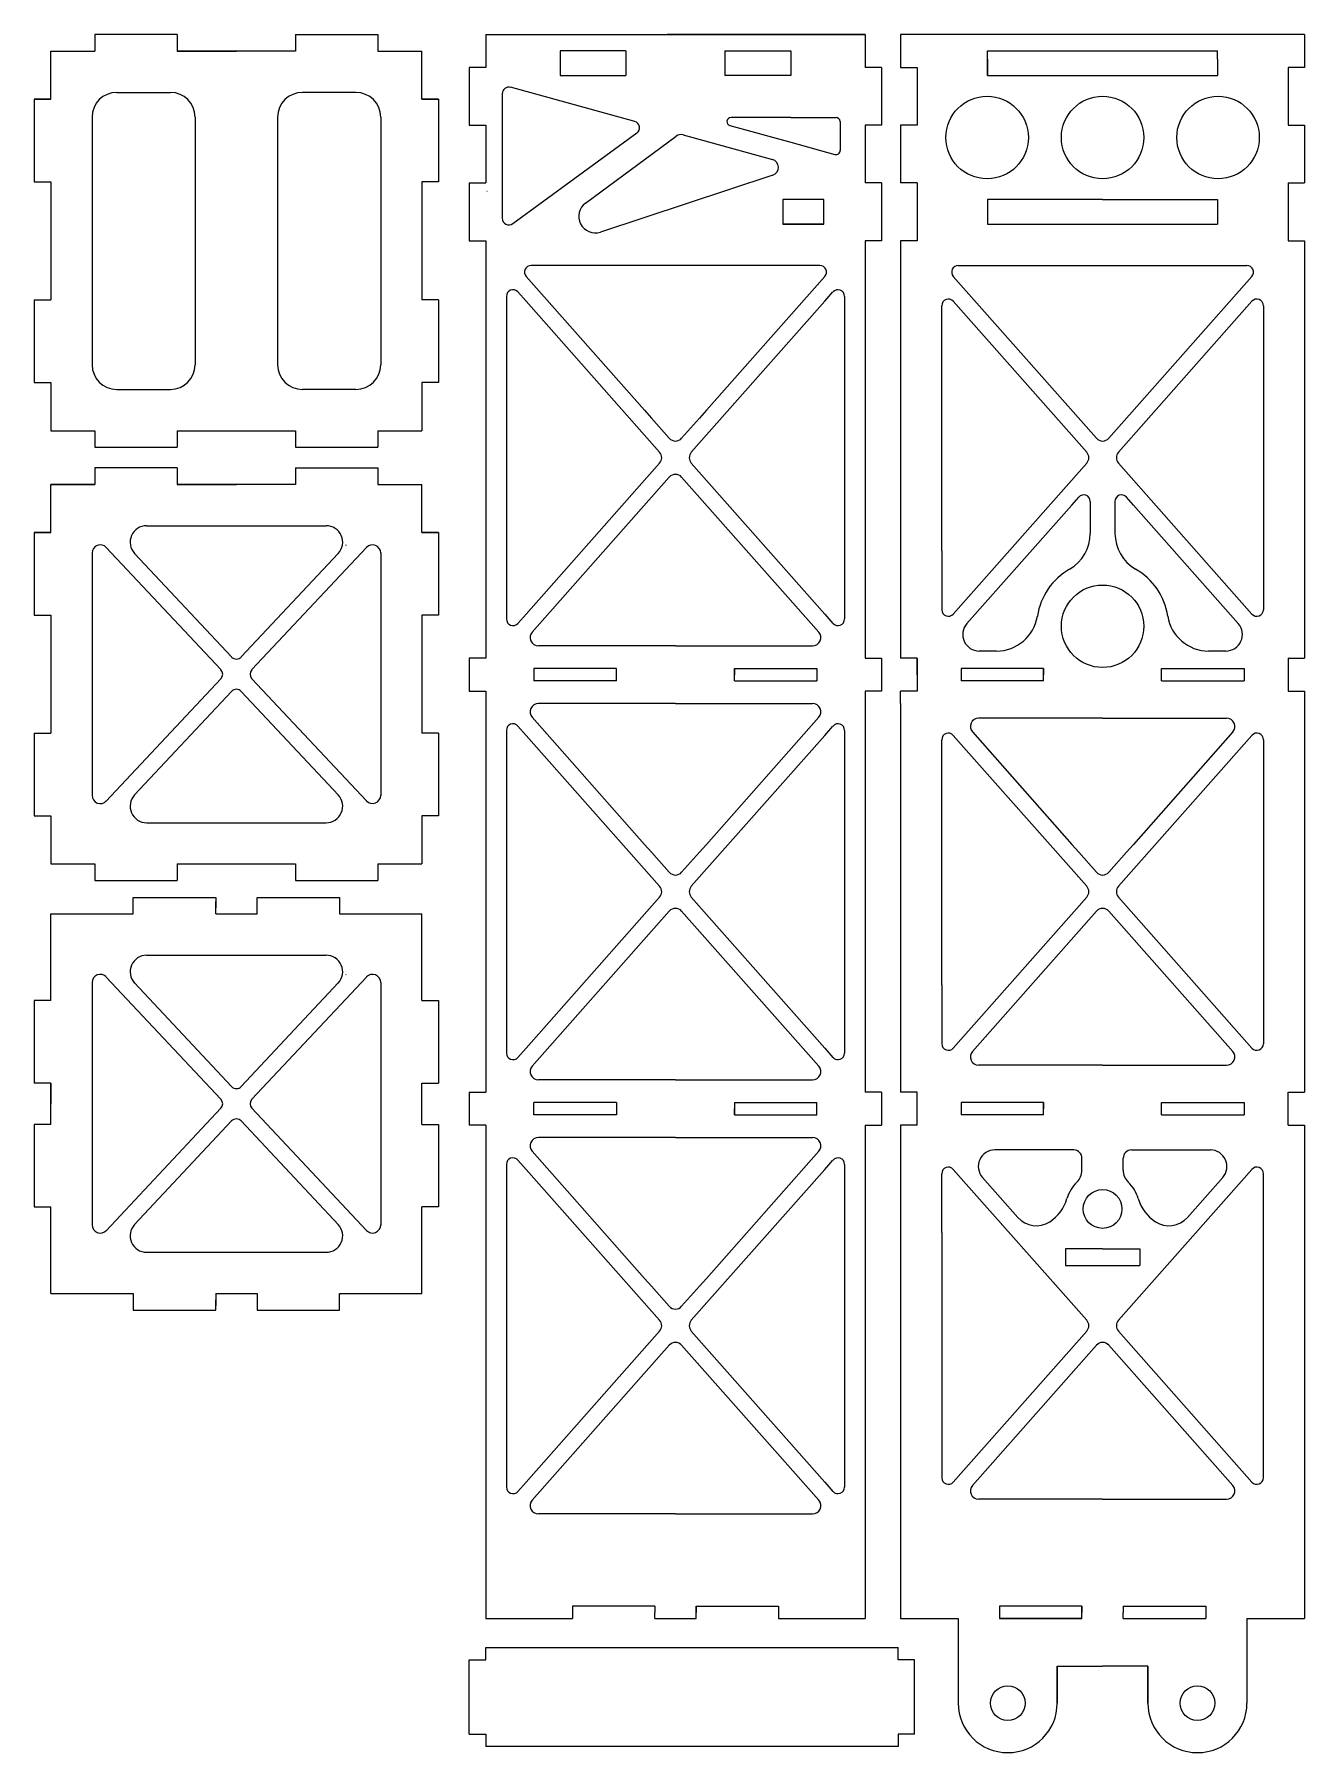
# Model space of a CAD drawing. Header units: millimetres. Extents: x 2294 to 2551, y 1194 to 1402.
# Drawn here: x 2293.7 to 2447.7, y 1193.6 to 1401.8 of the extents above; entities that cross this region are included whole.
import ezdxf

# ---------------------------------------------------------------- set-up
doc = ezdxf.new("R2010")
doc.units = ezdxf.units.MM
doc.layers.add('1.5mm碳板', color=114, linetype='Continuous')
doc.layers.add('2mm碳板', color=1, linetype='Continuous')

msp = doc.modelspace()

# ---------------------------------------------------------------- linework, layer by layer
at = {"layer": '1.5mm碳板'}
for p, q in [((2311.04, 1401.79), (2301.04, 1401.79)), ((2301.04, 1401.79), (2301.04, 1399.79)), ((2311.04, 1401.79), (2311.04, 1399.79)), ((2325.36, 1401.79), (2335.36, 1401.79)), ((2325.36, 1401.79), (2325.36, 1399.79)), ((2335.36, 1401.79), (2335.36, 1399.79)), ((2295.7, 1393.95), (2295.7, 1399.79)), ((2295.7, 1399.79), (2301.04, 1399.79)), ((2325.36, 1399.79), (2311.04, 1399.79)), ((2311.04, 1399.79), (2318.2, 1399.79)), ((2335.36, 1399.79), (2340.7, 1399.79)), ((2340.7, 1393.95), (2340.7, 1399.79)), ((2293.7, 1393.95), (2295.7, 1393.95)), ((2295.7, 1393.95), (2293.7, 1393.95)), ((2293.7, 1393.95), (2293.7, 1383.95)), ((2303.7, 1394.79), (2310.2, 1394.79)), ((2332.7, 1394.79), (2326.2, 1394.79)), ((2342.7, 1393.95), (2340.7, 1393.95)), ((2340.7, 1393.95), (2342.7, 1393.95)), ((2342.7, 1393.95), (2342.7, 1383.95)), ((2300.7, 1391.79), (2300.7, 1361.79)), ((2313.2, 1391.79), (2313.2, 1361.79)), ((2323.2, 1391.79), (2323.2, 1361.79)), ((2335.7, 1391.79), (2335.7, 1361.79)), ((2293.7, 1383.95), (2295.7, 1383.95)), ((2295.7, 1383.95), (2295.7, 1369.64)), ((2340.7, 1383.95), (2340.7, 1369.64)), ((2342.7, 1383.95), (2340.7, 1383.95)), ((2293.7, 1369.64), (2295.7, 1369.64)), ((2293.7, 1369.64), (2293.7, 1359.64)), ((2342.7, 1369.64), (2340.7, 1369.64)), ((2342.7, 1369.64), (2342.7, 1359.64)), ((2293.7, 1359.64), (2295.7, 1359.64)), ((2295.7, 1359.64), (2295.7, 1353.79)), ((2303.7, 1358.79), (2310.2, 1358.79)), ((2332.7, 1358.79), (2326.2, 1358.79)), ((2340.7, 1359.64), (2340.7, 1353.79)), ((2342.7, 1359.64), (2340.7, 1359.64)), ((2295.7, 1353.79), (2301.04, 1353.79)), ((2301.04, 1353.79), (2301.04, 1351.79)), ((2311.04, 1353.79), (2325.36, 1353.79)), ((2311.04, 1353.79), (2311.04, 1351.79)), ((2325.36, 1353.79), (2325.36, 1351.79)), ((2335.36, 1353.79), (2340.7, 1353.79)), ((2335.36, 1353.79), (2335.36, 1351.79)), ((2301.04, 1351.79), (2311.04, 1351.79)), ((2325.36, 1351.79), (2335.36, 1351.79)), ((2311.04, 1349.28), (2301.04, 1349.28)), ((2301.04, 1349.28), (2301.04, 1347.28)), ((2311.04, 1349.28), (2311.04, 1347.28)), ((2325.36, 1349.28), (2335.36, 1349.28)), ((2325.36, 1349.28), (2325.36, 1347.28)), ((2335.36, 1349.28), (2335.36, 1347.28)), ((2301.04, 1347.28), (2295.7, 1347.28)), ((2295.7, 1341.44), (2295.7, 1347.28)), ((2295.7, 1347.28), (2301.04, 1347.28)), ((2325.36, 1347.28), (2311.04, 1347.28)), ((2311.04, 1347.28), (2318.2, 1347.28)), ((2335.36, 1347.28), (2340.7, 1347.28)), ((2340.7, 1341.44), (2340.7, 1347.28)), ((2293.7, 1341.44), (2295.7, 1341.44)), ((2295.7, 1341.44), (2293.7, 1341.44)), ((2293.7, 1341.44), (2293.7, 1331.44)), ((2307.32, 1342.28), (2329.09, 1342.28)), ((2342.7, 1341.44), (2340.7, 1341.44)), ((2340.7, 1341.44), (2342.7, 1341.44)), ((2342.7, 1341.44), (2342.7, 1331.44)), ((2302.43, 1339.64), (2316.32, 1324.83)), ((2320.09, 1324.83), (2333.97, 1339.64)), ((2335.7, 1338.98), (2335.7, 1309.57)), ((2300.7, 1338.96), (2300.7, 1309.6)), ((2305.86, 1338.91), (2317.62, 1326.37)), ((2318.79, 1326.37), (2330.55, 1338.91)), ((2293.7, 1331.44), (2295.7, 1331.44)), ((2295.7, 1331.44), (2295.7, 1317.12)), ((2340.7, 1331.44), (2340.7, 1317.12)), ((2342.7, 1331.44), (2340.7, 1331.44)), ((2302.41, 1308.9), (2316.32, 1323.73)), ((2333.97, 1308.92), (2320.09, 1323.73)), ((2317.62, 1322.2), (2305.86, 1309.65)), ((2318.79, 1322.2), (2330.58, 1309.62)), ((2293.7, 1317.12), (2295.7, 1317.12)), ((2293.7, 1317.12), (2293.7, 1307.12)), ((2342.7, 1317.12), (2340.7, 1317.12)), ((2342.7, 1317.12), (2342.7, 1307.12)), ((2293.7, 1307.12), (2295.7, 1307.12)), ((2295.7, 1307.12), (2295.7, 1301.28)), ((2307.32, 1306.28), (2329.09, 1306.28)), ((2340.7, 1307.12), (2340.7, 1301.28)), ((2342.7, 1307.12), (2340.7, 1307.12)), ((2295.7, 1301.28), (2301.04, 1301.28)), ((2301.04, 1301.28), (2301.04, 1299.28)), ((2311.04, 1301.28), (2325.36, 1301.28)), ((2311.04, 1301.28), (2311.04, 1299.28)), ((2325.36, 1301.28), (2325.36, 1299.28)), ((2335.36, 1301.28), (2340.7, 1301.28)), ((2335.36, 1301.28), (2335.36, 1299.28)), ((2301.04, 1299.28), (2311.04, 1299.28)), ((2325.36, 1299.28), (2335.36, 1299.28)), ((2305.7, 1295.22), (2305.7, 1297.22)), ((2305.7, 1297.22), (2315.7, 1297.22)), ((2315.7, 1297.22), (2315.7, 1296.72)), ((2315.7, 1295.97), (2315.7, 1296.72)), ((2315.7, 1295.97), (2315.7, 1296.72)), ((2315.7, 1296.72), (2315.7, 1295.97)), ((2315.7, 1295.22), (2315.7, 1295.97)), ((2320.7, 1297.22), (2330.7, 1297.22)), ((2320.7, 1295.22), (2320.7, 1297.22)), ((2330.7, 1297.22), (2330.7, 1295.22)), ((2295.7, 1295.22), (2305.7, 1295.22)), ((2295.7, 1284.72), (2295.7, 1295.22)), ((2315.7, 1295.22), (2320.7, 1295.22)), ((2315.7, 1295.22), (2318.2, 1295.22)), ((2330.7, 1295.22), (2340.7, 1295.22)), ((2340.7, 1284.72), (2340.7, 1295.22)), ((2307.32, 1290.22), (2329.09, 1290.22)), ((2302.43, 1287.58), (2316.32, 1272.77)), ((2320.09, 1272.77), (2333.97, 1287.58)), ((2335.7, 1286.93), (2335.7, 1257.51)), ((2300.7, 1286.9), (2300.7, 1257.55)), ((2305.86, 1286.86), (2317.62, 1274.31)), ((2318.79, 1274.31), (2330.55, 1286.86)), ((2295.7, 1284.72), (2293.7, 1284.72)), ((2293.7, 1284.72), (2293.7, 1274.72)), ((2340.7, 1284.72), (2342.7, 1284.72)), ((2342.7, 1284.72), (2342.7, 1274.72)), ((2295.7, 1274.72), (2293.7, 1274.72)), ((2295.7, 1269.72), (2295.7, 1274.72)), ((2295.7, 1274.72), (2295.7, 1272.22)), ((2340.7, 1269.72), (2340.7, 1274.72)), ((2340.7, 1274.72), (2342.7, 1274.72)), ((2302.41, 1256.84), (2316.32, 1271.68)), ((2333.97, 1256.86), (2320.09, 1271.68)), ((2295.7, 1269.72), (2293.7, 1269.72)), ((2293.7, 1269.72), (2293.7, 1259.72)), ((2317.62, 1270.14), (2305.86, 1257.59)), ((2318.79, 1270.14), (2330.58, 1257.56)), ((2340.7, 1269.72), (2342.7, 1269.72)), ((2342.7, 1269.72), (2342.7, 1259.72)), ((2293.7, 1259.72), (2295.7, 1259.72)), ((2295.7, 1249.22), (2295.7, 1259.72)), ((2340.7, 1249.22), (2340.7, 1259.72)), ((2342.7, 1259.72), (2340.7, 1259.72)), ((2307.32, 1254.22), (2329.09, 1254.22)), ((2295.7, 1249.22), (2305.7, 1249.22)), ((2305.7, 1249.22), (2305.7, 1247.22)), ((2315.7, 1249.22), (2315.7, 1248.47)), ((2315.7, 1249.22), (2320.7, 1249.22)), ((2315.7, 1249.22), (2318.2, 1249.22)), ((2315.7, 1248.47), (2315.7, 1247.72)), ((2315.7, 1248.47), (2315.7, 1247.72)), ((2315.7, 1247.72), (2315.7, 1248.47)), ((2315.7, 1247.22), (2315.7, 1247.72)), ((2320.7, 1249.22), (2320.7, 1247.22)), ((2330.7, 1249.22), (2340.7, 1249.22)), ((2330.7, 1247.22), (2330.7, 1249.22)), ((2305.7, 1247.22), (2315.7, 1247.22)), ((2320.7, 1247.22), (2330.7, 1247.22))]:
    msp.add_line(p, q, dxfattribs=at)
for centre, radius, start, end in [((2303.7, 1391.79), 3, 90, 180), ((2310.2, 1391.79), 3, 0, 90), ((2326.2, 1391.79), 3, 90, 180), ((2332.7, 1391.79), 3, 0, 90), ((2303.7, 1361.79), 3, 180, 270), ((2310.2, 1361.79), 3, 270, 0), ((2326.2, 1361.79), 3, 180, 270), ((2332.7, 1361.79), 3, 270, 0), ((2307.32, 1340.28), 2, 90, 223.1524), ((2329.09, 1340.28), 2, 316.8477, 90), ((2301.7, 1338.96), 1, 43.1524, 180), ((2330.03, 1341.28), 2, 316.8462, 318.1048), ((2334.7, 1338.96), 1, 359.9986, 136.8462), ((2315.74, 1324.28), 0.8, 316.8477, 43.1524), ((2318.2, 1326.91), 0.8, 223.1524, 316.8477), ((2320.67, 1324.28), 0.8, 136.8461, 223.1555), ((2318.2, 1321.65), 0.8, 43.1524, 136.8494), ((2301.7, 1309.6), 1, 180.0016, 316.8492), ((2307.32, 1308.28), 2, 136.8494, 270.0016), ((2329.09, 1308.28), 2, 270.0016, 43.1539), ((2334.7, 1309.61), 1, 223.1554, 0.003), ((2307.32, 1288.22), 2, 90, 223.1524), ((2329.09, 1288.22), 2, 316.8477, 90), ((2301.7, 1286.9), 1, 43.1524, 180), ((2330.03, 1289.22), 2, 316.8462, 318.1048), ((2334.7, 1286.9), 1, 359.9986, 136.8462), ((2315.74, 1272.22), 0.8, 316.8477, 43.1524), ((2318.2, 1274.86), 0.8, 223.1524, 316.8477), ((2320.67, 1272.22), 0.8, 136.8461, 223.1555), ((2318.2, 1269.59), 0.8, 43.1524, 136.8494), ((2301.7, 1257.55), 1, 180.0016, 316.8492), ((2307.32, 1256.22), 2, 136.8494, 270.0016), ((2329.09, 1256.22), 2, 270.0016, 43.1539), ((2334.7, 1257.55), 1, 223.1554, 0.003)]:
    msp.add_arc(centre, radius, start, end, dxfattribs=at)
at = {"layer": '2mm碳板'}
for p, q in [((2348.44, 1401.82), (2394.44, 1401.82)), ((2348.44, 1401.82), (2348.44, 1397.82)), ((2394.44, 1401.82), (2370.44, 1401.82)), ((2394.44, 1401.82), (2371.44, 1401.82)), ((2394.44, 1401.82), (2394.44, 1397.82)), ((2398.73, 1401.82), (2398.73, 1397.82)), ((2398.73, 1401.82), (2398.73, 1397.82)), ((2447.73, 1401.82), (2398.73, 1401.82)), ((2447.73, 1401.82), (2447.73, 1397.82)), ((2365.44, 1399.82), (2357.44, 1399.82)), ((2357.44, 1399.82), (2357.44, 1396.82)), ((2365.44, 1399.82), (2365.44, 1396.82)), ((2377.44, 1399.82), (2377.44, 1396.82)), ((2377.44, 1399.82), (2385.44, 1399.82)), ((2385.44, 1399.82), (2385.44, 1396.82)), ((2409.27, 1398.82), (2409.27, 1399.82)), ((2409.27, 1399.82), (2437.15, 1399.82)), ((2437.15, 1398.82), (2437.15, 1399.82)), ((2346.44, 1397.82), (2346.44, 1390.82)), ((2348.44, 1397.82), (2346.44, 1397.82)), ((2346.44, 1397.82), (2346.44, 1390.82)), ((2396.44, 1397.82), (2394.44, 1397.82)), ((2396.44, 1397.82), (2396.44, 1390.82)), ((2398.73, 1397.82), (2400.23, 1397.82)), ((2398.73, 1397.82), (2400.73, 1397.82)), ((2400.73, 1397.82), (2400.73, 1390.82)), ((2400.73, 1397.82), (2400.73, 1390.82)), ((2409.27, 1398.82), (2409.27, 1396.82)), ((2409.27, 1396.82), (2409.27, 1398.82)), ((2437.15, 1398.82), (2437.15, 1396.82)), ((2447.73, 1397.82), (2445.73, 1397.82)), ((2445.73, 1397.82), (2445.73, 1390.82)), ((2366.51, 1391.26), (2351.45, 1395.41)), ((2357.44, 1396.82), (2365.44, 1396.82)), ((2385.44, 1396.82), (2377.44, 1396.82)), ((2409.27, 1396.82), (2437.15, 1396.82)), ((2350.44, 1394.63), (2350.44, 1379.53)), ((2385.41, 1391.75), (2378.18, 1391.75)), ((2385.41, 1391.75), (2390.91, 1391.75)), ((2391.41, 1391.25), (2391.41, 1387.76)), ((2346.44, 1390.82), (2348.44, 1390.82)), ((2348.44, 1390.82), (2348.44, 1383.82)), ((2366.77, 1389.84), (2351.71, 1378.88)), ((2360.53, 1381.38), (2371.53, 1389.48)), ((2372.38, 1389.64), (2383.19, 1386.67)), ((2378.04, 1390.76), (2385.41, 1388.75)), ((2394.44, 1390.82), (2394.44, 1383.82)), ((2396.44, 1390.82), (2394.44, 1390.82)), ((2400.73, 1390.82), (2398.73, 1390.82)), ((2398.73, 1390.82), (2398.73, 1389.32)), ((2398.73, 1389.32), (2398.73, 1383.82)), ((2445.73, 1390.82), (2447.73, 1390.82)), ((2447.73, 1390.82), (2447.73, 1383.82)), ((2385.41, 1388.75), (2390.78, 1387.28)), ((2346.44, 1383.82), (2346.44, 1376.82)), ((2346.44, 1383.82), (2348.44, 1383.82)), ((2348.58, 1382.83), (2348.59, 1382.83)), ((2383.23, 1384.76), (2362.34, 1377.87)), ((2396.44, 1383.82), (2394.44, 1383.82)), ((2396.44, 1383.82), (2396.44, 1376.82)), ((2400.73, 1383.82), (2398.73, 1383.82)), ((2400.73, 1383.82), (2400.73, 1376.82)), ((2445.73, 1383.82), (2447.73, 1383.82)), ((2445.73, 1383.82), (2445.73, 1376.82)), ((2389.44, 1381.82), (2384.44, 1381.82)), ((2384.44, 1381.82), (2384.44, 1378.82)), ((2389.44, 1378.82), (2389.44, 1381.82)), ((2423.23, 1381.82), (2409.27, 1381.82)), ((2409.27, 1381.82), (2409.27, 1378.82)), ((2423.23, 1381.82), (2437.15, 1381.82)), ((2437.15, 1381.82), (2437.15, 1378.82)), ((2389.44, 1378.82), (2384.44, 1378.82)), ((2384.44, 1378.82), (2389.44, 1378.82)), ((2384.44, 1378.82), (2389.44, 1378.82)), ((2409.27, 1378.82), (2437.15, 1378.82)), ((2346.44, 1376.82), (2348.44, 1376.82)), ((2348.44, 1376.82), (2348.44, 1326.22)), ((2396.44, 1376.82), (2394.44, 1376.82)), ((2394.44, 1376.82), (2394.44, 1326.22)), ((2398.73, 1376.82), (2398.73, 1327.72)), ((2400.73, 1376.82), (2398.73, 1376.82)), ((2445.73, 1376.82), (2447.73, 1376.82)), ((2447.73, 1376.82), (2447.73, 1326.22)), ((2353.34, 1372.49), (2367.7, 1356.26)), ((2388.95, 1373.82), (2353.94, 1373.82)), ((2389.54, 1372.49), (2375.19, 1356.26)), ((2422.48, 1352.88), (2405.13, 1372.49)), ((2405.73, 1373.82), (2440.73, 1373.82)), ((2423.98, 1352.88), (2441.33, 1372.49)), ((2353.34, 1369.47), (2352.34, 1370.6)), ((2389.54, 1369.47), (2390.54, 1370.6)), ((2350.94, 1370.07), (2350.94, 1330.97)), ((2353.34, 1369.47), (2369.52, 1351.19)), ((2389.54, 1369.47), (2373.36, 1351.19)), ((2391.94, 1370.07), (2391.94, 1330.97)), ((2403.73, 1339.22), (2403.73, 1368.94)), ((2405.13, 1369.47), (2421.31, 1351.19)), ((2441.33, 1369.47), (2425.15, 1351.19)), ((2442.73, 1368.94), (2442.73, 1332.1)), ((2367.7, 1356.26), (2368.54, 1355.31)), ((2375.19, 1356.26), (2374.34, 1355.31)), ((2370.69, 1352.88), (2368.54, 1355.31)), ((2374.34, 1355.31), (2372.19, 1352.88)), ((2369.52, 1349.86), (2353.34, 1331.57)), ((2373.36, 1349.86), (2389.54, 1331.57)), ((2421.31, 1349.86), (2405.13, 1331.57)), ((2425.15, 1349.86), (2441.33, 1331.57)), ((2370.69, 1348.17), (2354.07, 1329.39)), ((2372.19, 1348.17), (2388.81, 1329.39)), ((2419.48, 1344.78), (2420.33, 1345.74)), ((2426.97, 1344.78), (2426.13, 1345.74)), ((2406.78, 1330.42), (2419.48, 1344.78)), ((2421.73, 1345.21), (2421.73, 1341.35)), ((2424.73, 1345.21), (2424.73, 1341.35)), ((2439.68, 1330.42), (2426.97, 1344.78)), ((2403.73, 1339.22), (2403.73, 1332.1)), ((2353.34, 1331.57), (2352.34, 1330.44)), ((2389.54, 1331.57), (2390.54, 1330.44)), ((2371.44, 1327.72), (2354.82, 1327.72)), ((2371.44, 1327.72), (2388.06, 1327.72)), ((2398.73, 1327.72), (2398.73, 1326.22)), ((2410.38, 1327.09), (2408.27, 1327.09)), ((2438.18, 1327.09), (2436.07, 1327.09)), ((2346.44, 1326.22), (2346.44, 1322.22)), ((2348.44, 1326.22), (2346.44, 1326.22)), ((2354.28, 1324.97), (2354.28, 1323.47)), ((2364.28, 1324.97), (2354.28, 1324.97)), ((2364.28, 1324.22), (2364.28, 1324.97)), ((2364.28, 1324.22), (2364.28, 1324.97)), ((2378.6, 1324.22), (2378.6, 1324.97)), ((2378.6, 1324.22), (2378.6, 1324.97)), ((2378.6, 1324.97), (2388.6, 1324.97)), ((2378.6, 1324.97), (2378.6, 1324.22)), ((2388.6, 1324.97), (2388.6, 1323.47)), ((2394.44, 1326.22), (2396.44, 1326.22)), ((2396.44, 1326.22), (2396.44, 1322.22)), ((2400.73, 1326.22), (2398.73, 1326.22)), ((2400.73, 1326.22), (2400.73, 1322.22)), ((2400.73, 1324.22), (2400.73, 1326.22)), ((2406.07, 1324.97), (2406.07, 1323.47)), ((2416.07, 1324.97), (2406.07, 1324.97)), ((2416.07, 1324.22), (2416.07, 1324.97)), ((2416.07, 1324.22), (2416.07, 1324.97)), ((2416.07, 1324.97), (2416.07, 1324.22)), ((2430.39, 1324.22), (2430.39, 1324.97)), ((2430.39, 1324.22), (2430.39, 1324.97)), ((2430.39, 1324.97), (2440.39, 1324.97)), ((2440.39, 1324.97), (2440.39, 1323.47)), ((2445.73, 1326.22), (2445.73, 1322.22)), ((2445.73, 1326.22), (2447.73, 1326.22)), ((2364.28, 1323.47), (2354.28, 1323.47)), ((2364.28, 1323.47), (2364.28, 1324.22)), ((2378.6, 1323.47), (2378.6, 1324.22)), ((2378.6, 1323.47), (2388.6, 1323.47)), ((2416.07, 1323.47), (2406.07, 1323.47)), ((2416.07, 1323.47), (2416.07, 1324.22)), ((2430.39, 1323.47), (2430.39, 1324.22)), ((2430.39, 1323.47), (2440.39, 1323.47)), ((2346.44, 1322.22), (2348.44, 1322.22)), ((2348.44, 1322.22), (2348.44, 1273.62)), ((2371.44, 1320.72), (2354.82, 1320.72)), ((2371.44, 1320.72), (2388.06, 1320.72)), ((2396.44, 1322.22), (2394.44, 1322.22)), ((2394.44, 1322.22), (2394.44, 1273.62)), ((2400.73, 1322.22), (2398.73, 1322.22)), ((2398.73, 1320.72), (2398.73, 1322.22)), ((2398.73, 1320.72), (2398.73, 1290.85)), ((2445.73, 1322.22), (2447.73, 1322.22)), ((2447.73, 1322.22), (2447.73, 1279.07)), ((2354.07, 1319.06), (2367.7, 1303.66)), ((2388.81, 1319.06), (2375.19, 1303.66)), ((2423.23, 1318.94), (2408.19, 1318.94)), ((2423.23, 1318.94), (2438.27, 1318.94)), ((2350.94, 1317.47), (2350.94, 1278.37)), ((2353.34, 1316.87), (2352.34, 1318)), ((2353.34, 1316.87), (2369.52, 1298.59)), ((2389.54, 1316.87), (2373.36, 1298.59)), ((2389.54, 1316.87), (2390.54, 1318)), ((2391.94, 1317.47), (2391.94, 1278.37)), ((2403.73, 1286.62), (2403.73, 1316.34)), ((2405.13, 1316.87), (2421.31, 1298.59)), ((2407.44, 1317.28), (2419.48, 1303.66)), ((2441.33, 1316.87), (2425.15, 1298.59)), ((2439.02, 1317.28), (2426.97, 1303.66)), ((2442.73, 1316.34), (2442.73, 1279.5)), ((2367.7, 1303.66), (2368.54, 1302.71)), ((2375.19, 1303.66), (2374.34, 1302.71)), ((2419.48, 1303.66), (2420.33, 1302.71)), ((2426.97, 1303.66), (2426.13, 1302.71)), ((2370.69, 1300.28), (2368.54, 1302.71)), ((2374.34, 1302.71), (2372.19, 1300.28)), ((2420.33, 1302.71), (2422.48, 1300.28)), ((2423.98, 1300.28), (2426.13, 1302.71)), ((2369.52, 1297.26), (2353.34, 1278.97)), ((2370.69, 1295.57), (2354.07, 1276.79)), ((2372.19, 1295.57), (2388.81, 1276.79)), ((2373.36, 1297.26), (2389.54, 1278.97)), ((2421.31, 1297.26), (2405.13, 1278.97)), ((2422.48, 1295.57), (2407.44, 1278.57)), ((2423.98, 1295.57), (2439.02, 1278.57)), ((2425.15, 1297.26), (2441.33, 1278.97)), ((2398.73, 1290.85), (2398.73, 1273.62)), ((2403.73, 1286.62), (2403.73, 1279.5)), ((2353.34, 1278.97), (2352.34, 1277.84)), ((2389.54, 1278.97), (2390.54, 1277.84)), ((2447.73, 1279.07), (2447.73, 1273.62)), ((2423.23, 1276.9), (2408.19, 1276.9)), ((2423.23, 1276.9), (2438.27, 1276.9)), ((2371.44, 1275.12), (2354.82, 1275.12)), ((2371.44, 1275.12), (2388.06, 1275.12)), ((2346.44, 1273.62), (2346.44, 1269.62)), ((2346.44, 1273.62), (2348.44, 1273.62)), ((2354.28, 1270.87), (2354.28, 1272.37)), ((2364.28, 1272.37), (2354.28, 1272.37)), ((2364.28, 1272.37), (2364.28, 1271.62)), ((2378.6, 1272.37), (2378.6, 1271.62)), ((2378.6, 1272.37), (2388.6, 1272.37)), ((2388.6, 1270.87), (2388.6, 1272.37)), ((2396.44, 1273.62), (2394.44, 1273.62)), ((2396.44, 1273.62), (2396.44, 1269.62)), ((2400.73, 1273.62), (2398.73, 1273.62)), ((2400.73, 1269.62), (2400.73, 1273.62)), ((2406.07, 1272.37), (2406.07, 1270.87)), ((2416.07, 1272.37), (2406.07, 1272.37)), ((2416.07, 1271.62), (2416.07, 1272.37)), ((2416.07, 1271.62), (2416.07, 1272.37)), ((2416.07, 1272.37), (2416.07, 1271.62)), ((2430.39, 1271.62), (2430.39, 1272.37)), ((2430.39, 1271.62), (2430.39, 1272.37)), ((2430.39, 1272.37), (2440.39, 1272.37)), ((2440.39, 1272.37), (2440.39, 1270.87)), ((2445.73, 1269.62), (2445.73, 1273.62)), ((2445.73, 1273.62), (2447.73, 1273.62)), ((2364.28, 1270.87), (2354.28, 1270.87)), ((2364.28, 1271.62), (2364.28, 1270.87)), ((2364.28, 1271.62), (2364.28, 1270.87)), ((2378.6, 1271.62), (2378.6, 1270.87)), ((2378.6, 1271.62), (2378.6, 1270.87)), ((2378.6, 1270.87), (2378.6, 1271.62)), ((2378.6, 1270.87), (2388.6, 1270.87)), ((2416.07, 1270.87), (2406.07, 1270.87)), ((2416.07, 1270.87), (2416.07, 1271.62)), ((2430.39, 1270.87), (2430.39, 1271.62)), ((2430.39, 1270.87), (2440.39, 1270.87)), ((2348.44, 1269.62), (2346.44, 1269.62)), ((2348.44, 1269.62), (2348.44, 1209.82)), ((2394.44, 1269.62), (2396.44, 1269.62)), ((2394.44, 1269.62), (2394.44, 1209.82)), ((2398.73, 1269.62), (2398.73, 1243.82)), ((2400.73, 1269.62), (2398.73, 1269.62)), ((2445.73, 1269.62), (2447.73, 1269.62)), ((2447.73, 1269.62), (2447.73, 1243.82)), ((2354.07, 1266.46), (2367.7, 1251.06)), ((2371.44, 1268.12), (2354.82, 1268.12)), ((2371.44, 1268.12), (2388.06, 1268.12)), ((2388.81, 1266.46), (2375.19, 1251.06)), ((2419.73, 1266.62), (2410.16, 1266.62)), ((2426.73, 1266.62), (2436.3, 1266.62)), ((2350.94, 1264.87), (2350.94, 1225.77)), ((2353.34, 1264.27), (2352.34, 1265.4)), ((2353.34, 1264.27), (2369.52, 1245.99)), ((2389.54, 1264.27), (2373.36, 1245.99)), ((2389.54, 1264.27), (2390.54, 1265.4)), ((2391.94, 1264.87), (2391.94, 1225.77)), ((2405.13, 1264.27), (2421.31, 1245.99)), ((2420.73, 1264.16), (2420.73, 1265.62)), ((2441.33, 1264.27), (2425.15, 1245.99)), ((2425.73, 1264.16), (2425.73, 1265.62)), ((2403.73, 1256.62), (2403.73, 1263.74)), ((2408.66, 1263.3), (2412.95, 1258.45)), ((2437.8, 1263.3), (2433.51, 1258.45)), ((2442.73, 1226.9), (2442.73, 1263.74)), ((2403.73, 1256.62), (2403.73, 1226.9)), ((2414.11, 1257.12), (2414.12, 1257.12)), ((2423.23, 1254.62), (2418.73, 1254.62)), ((2418.73, 1254.62), (2418.73, 1252.62)), ((2423.23, 1254.62), (2427.73, 1254.62)), ((2427.73, 1254.62), (2427.73, 1252.62)), ((2418.73, 1252.62), (2427.73, 1252.62)), ((2367.7, 1251.06), (2368.54, 1250.11)), ((2370.69, 1247.68), (2368.54, 1250.11)), ((2374.34, 1250.11), (2372.19, 1247.68)), ((2375.19, 1251.06), (2374.34, 1250.11)), ((2369.52, 1244.66), (2353.34, 1226.37)), ((2373.36, 1244.66), (2389.54, 1226.37)), ((2398.73, 1243.82), (2398.73, 1209.82)), ((2421.31, 1244.66), (2405.13, 1226.37)), ((2425.15, 1244.66), (2441.33, 1226.37)), ((2447.73, 1243.82), (2447.73, 1209.82)), ((2370.69, 1242.97), (2354.07, 1224.19)), ((2372.19, 1242.97), (2388.81, 1224.19)), ((2422.48, 1242.97), (2407.44, 1225.97)), ((2423.98, 1242.97), (2439.02, 1225.97)), ((2353.34, 1226.37), (2352.34, 1225.24)), ((2389.54, 1226.37), (2390.54, 1225.24)), ((2371.44, 1222.52), (2354.82, 1222.52)), ((2371.44, 1222.52), (2388.06, 1222.52)), ((2423.23, 1224.3), (2408.19, 1224.3)), ((2423.23, 1224.3), (2438.27, 1224.3)), ((2358.94, 1211.32), (2358.94, 1209.82)), ((2368.94, 1211.32), (2358.94, 1211.32)), ((2368.94, 1211.32), (2368.94, 1210.57)), ((2368.94, 1209.82), (2368.94, 1210.57)), ((2373.94, 1210.57), (2373.94, 1211.32)), ((2373.94, 1210.57), (2373.94, 1211.32)), ((2373.94, 1211.32), (2383.94, 1211.32)), ((2373.94, 1211.32), (2373.94, 1210.57)), ((2373.94, 1209.82), (2373.94, 1210.57)), ((2383.94, 1211.32), (2383.94, 1209.82)), ((2410.73, 1211.32), (2410.73, 1209.82)), ((2420.73, 1211.32), (2410.73, 1211.32)), ((2420.73, 1210.57), (2420.73, 1211.32)), ((2420.73, 1210.57), (2420.73, 1211.32)), ((2420.73, 1211.32), (2420.73, 1210.57)), ((2420.73, 1209.82), (2420.73, 1210.57)), ((2425.73, 1211.32), (2435.73, 1211.32)), ((2425.73, 1211.32), (2425.73, 1210.57)), ((2425.73, 1209.82), (2425.73, 1210.57)), ((2435.73, 1211.32), (2435.73, 1209.82)), ((2348.44, 1209.82), (2358.94, 1209.82)), ((2368.94, 1209.82), (2373.94, 1209.82)), ((2383.94, 1209.82), (2394.44, 1209.82)), ((2398.73, 1209.82), (2405.73, 1209.82)), ((2405.73, 1209.82), (2405.73, 1199.58)), ((2420.73, 1209.82), (2410.73, 1209.82)), ((2410.73, 1209.82), (2420.73, 1209.82)), ((2425.73, 1209.82), (2435.73, 1209.82)), ((2425.73, 1209.82), (2435.73, 1209.82)), ((2440.73, 1209.82), (2447.73, 1209.82)), ((2440.73, 1209.82), (2440.73, 1199.58)), ((2348.43, 1204.81), (2348.43, 1206.31)), ((2348.43, 1206.31), (2398.43, 1206.31)), ((2398.43, 1204.81), (2398.43, 1206.31)), ((2346.43, 1204.81), (2348.43, 1204.81)), ((2346.43, 1195.81), (2346.43, 1204.81)), ((2400.43, 1204.81), (2398.43, 1204.81)), ((2400.43, 1195.81), (2400.43, 1204.81)), ((2417.73, 1204.06), (2417.73, 1199.58)), ((2417.73, 1199.58), (2417.73, 1204.06)), ((2417.73, 1204.06), (2423.23, 1204.06)), ((2428.73, 1204.06), (2423.23, 1204.06)), ((2428.73, 1204.06), (2428.73, 1199.58)), ((2428.73, 1199.58), (2428.73, 1204.06)), ((2346.43, 1195.81), (2348.43, 1195.81)), ((2348.43, 1195.81), (2348.43, 1194.31)), ((2400.43, 1195.81), (2398.43, 1195.81)), ((2398.43, 1195.81), (2398.43, 1194.31)), ((2398.43, 1194.31), (2348.43, 1194.31))]:
    msp.add_line(p, q, dxfattribs=at)
for centre, radius in [((2409.23, 1389.32), 5), ((2423.23, 1389.32), 5), ((2437.23, 1389.32), 5), ((2423.23, 1330.09), 5), ((2423.23, 1259.47), 2.35), ((2411.73, 1199.58), 2.1), ((2434.73, 1199.58), 2.1)]:
    msp.add_circle(centre, radius, dxfattribs=at)
for centre, radius, start, end in [((2351.24, 1394.63), 0.8, 74.6085, 180), ((2366.3, 1390.49), 0.8, 306.0553, 74.6085), ((2378.18, 1391.25), 0.5, 90, 254.685), ((2390.91, 1391.25), 0.5, 360, 90), ((2372.12, 1388.68), 1, 74.6085, 126.3728), ((2390.91, 1387.76), 0.5, 254.685, 360), ((2382.92, 1385.71), 1, 288.2293, 74.6085), ((2361.71, 1379.77), 2, 126.3728, 288.2293), ((2351.24, 1379.53), 0.8, 180, 306.0553), ((2353.94, 1373.02), 0.8, 90, 221.5016), ((2388.95, 1373.02), 0.8, 318.4984, 90), ((2405.73, 1373.02), 0.8, 90, 221.5016), ((2440.73, 1373.02), 0.8, 318.4984, 90), ((2351.74, 1370.07), 0.8, 41.5016, 180), ((2391.14, 1370.07), 0.8, 0, 138.4984), ((2404.53, 1368.94), 0.8, 41.5016, 180), ((2441.93, 1368.94), 0.8, 360, 138.4984), ((2371.44, 1353.54), 1, 221.5016, 318.4984), ((2423.23, 1353.54), 1, 221.5016, 318.4984), ((2368.77, 1350.52), 1, 318.4984, 41.5016), ((2374.11, 1350.52), 1, 138.4984, 221.5016), ((2420.56, 1350.52), 1, 318.4984, 41.5016), ((2425.9, 1350.52), 1, 138.4984, 221.5016), ((2371.44, 1347.5), 1, 41.5016, 138.4984), ((2420.93, 1345.21), 0.8, 0, 138.4984), ((2425.53, 1345.21), 0.8, 41.5016, 180), ((2416.73, 1341.35), 5, 300, 0), ((2429.73, 1341.35), 5, 180, 240), ((2423.23, 1330.09), 8, 120, 171.1501), ((2423.23, 1330.09), 8, 8.8499, 60), ((2351.74, 1330.97), 0.8, 180, 318.4984), ((2391.14, 1330.97), 0.8, 221.5016, 0), ((2404.53, 1332.1), 0.8, 180, 318.4984), ((2410.38, 1332.09), 5, 270, 351.1501), ((2436.07, 1332.09), 5, 188.8499, 270), ((2441.93, 1332.1), 0.8, 221.5016, 0), ((2354.82, 1328.72), 1, 138.4984, 270), ((2388.06, 1328.72), 1, 270, 41.5016), ((2408.27, 1329.09), 2, 138.4984, 270), ((2438.18, 1329.09), 2, 270, 41.5016), ((2354.82, 1319.72), 1, 90, 221.5016), ((2388.06, 1319.72), 1, 318.4984, 90), ((2351.74, 1317.47), 0.8, 41.5016, 180), ((2391.14, 1317.47), 0.8, 0, 138.4984), ((2408.19, 1317.94), 1, 90, 221.5016), ((2438.27, 1317.94), 1, 318.4984, 90), ((2404.53, 1316.34), 0.8, 41.5016, 180), ((2441.93, 1316.34), 0.8, 360, 138.4984), ((2371.44, 1300.94), 1, 221.5016, 318.4984), ((2423.23, 1300.94), 1, 221.5016, 318.4984), ((2368.77, 1297.92), 1, 318.4984, 41.5016), ((2374.11, 1297.92), 1, 138.4984, 221.5016), ((2420.56, 1297.92), 1, 318.4984, 41.5016), ((2425.9, 1297.92), 1, 138.4984, 221.5016), ((2371.44, 1294.9), 1, 41.5016, 138.4984), ((2423.23, 1294.9), 1, 41.5016, 138.4984), ((2404.53, 1279.5), 0.8, 180, 318.4984), ((2441.93, 1279.5), 0.8, 221.5016, 0), ((2351.74, 1278.37), 0.8, 180, 318.4984), ((2354.82, 1276.12), 1, 138.4984, 270), ((2388.06, 1276.12), 1, 270, 41.5016), ((2391.14, 1278.37), 0.8, 221.5016, 0), ((2408.19, 1277.9), 1, 138.4984, 270), ((2438.27, 1277.9), 1, 270, 41.5016), ((2354.82, 1267.12), 1, 90, 221.5016), ((2388.06, 1267.12), 1, 318.4984, 90), ((2410.16, 1264.62), 2, 90, 221.5016), ((2419.73, 1265.62), 1, 0, 90), ((2426.73, 1265.62), 1, 90, 180), ((2436.3, 1264.62), 2, 318.4984, 90), ((2351.74, 1264.87), 0.8, 41.5016, 180), ((2391.14, 1264.87), 0.8, 0, 138.4984), ((2404.53, 1263.74), 0.8, 41.5016, 180), ((2418.73, 1264.16), 2, 313.8131, 0), ((2427.73, 1264.16), 2, 180, 226.1869), ((2441.93, 1263.74), 0.8, 0, 138.4984), ((2423.23, 1259.47), 4.5, 133.8131, 163.8026), ((2423.23, 1259.47), 4.5, 16.1974, 46.1869), ((2414.11, 1262.12), 5, 302.8905, 343.8026), ((2432.35, 1262.12), 5, 196.1974, 237.1095), ((2415.19, 1260.44), 3, 221.5016, 302.8905), ((2431.27, 1260.44), 3, 237.1095, 318.4984), ((2371.44, 1248.34), 1, 221.5016, 318.4984), ((2368.77, 1245.32), 1, 318.4984, 41.5016), ((2374.11, 1245.32), 1, 138.4984, 221.5016), ((2420.56, 1245.32), 1, 318.4984, 41.5016), ((2425.9, 1245.32), 1, 138.4984, 221.5016), ((2371.44, 1242.3), 1, 41.5016, 138.4984), ((2423.23, 1242.3), 1, 41.5016, 138.4984), ((2404.53, 1226.9), 0.8, 180, 318.4984), ((2441.93, 1226.9), 0.8, 221.5016, 0), ((2351.74, 1225.77), 0.8, 180, 318.4984), ((2391.14, 1225.77), 0.8, 221.5016, 0), ((2408.19, 1225.3), 1, 138.4984, 270), ((2438.27, 1225.3), 1, 270, 41.5016), ((2354.82, 1223.52), 1, 138.4984, 270), ((2388.06, 1223.52), 1, 270, 41.5016), ((2411.73, 1199.58), 6, 180, 0), ((2434.73, 1199.58), 6, 180, 0)]:
    msp.add_arc(centre, radius, start, end, dxfattribs=at)

doc.saveas('drawing.dxf')
